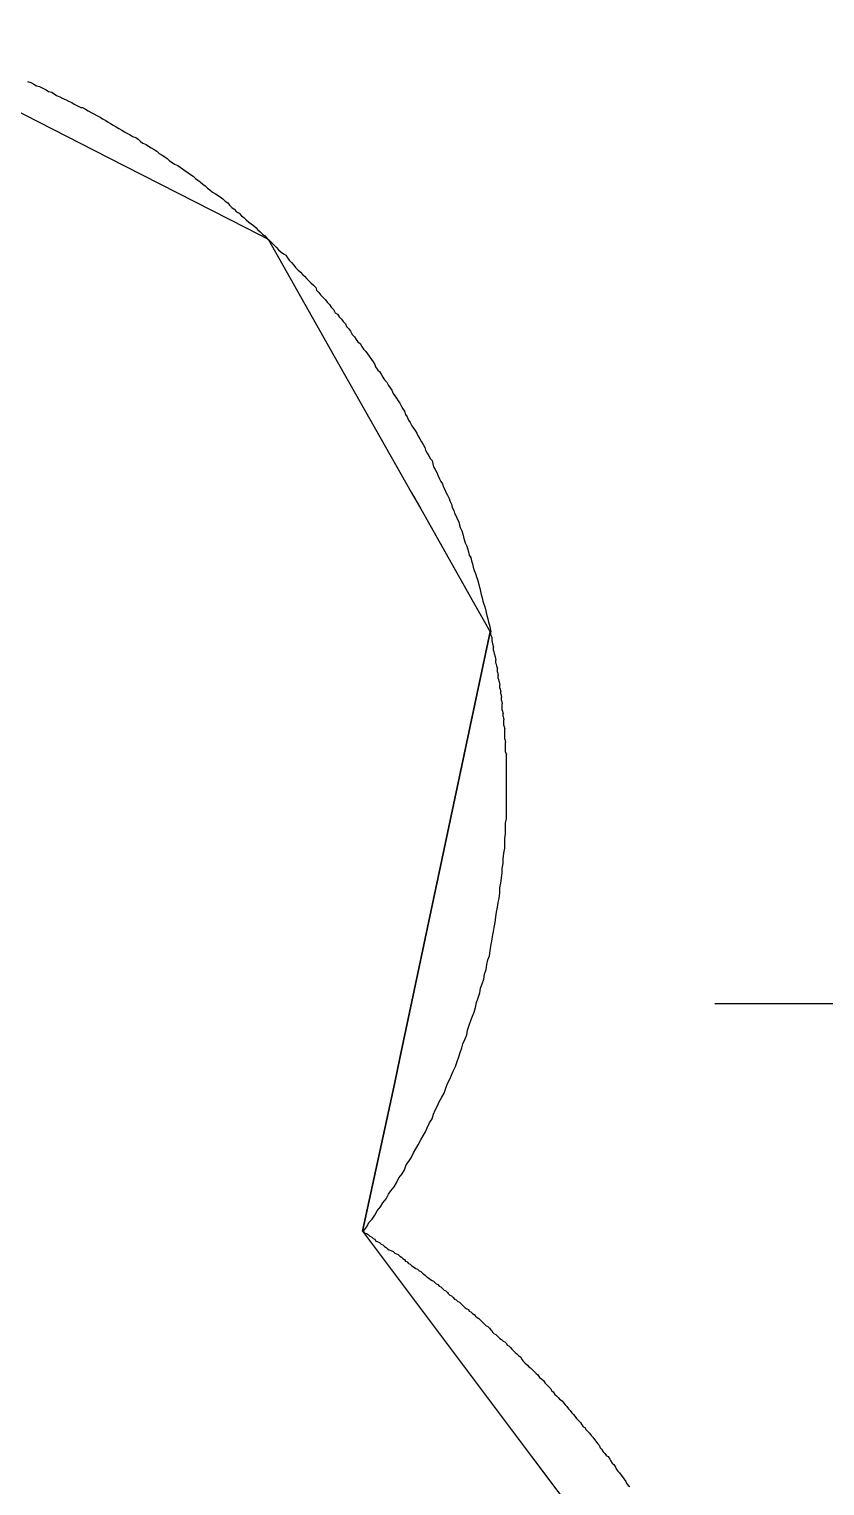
# Model space of a CAD drawing. Extents: x -69.4 to 29.6, y -21.9 to 37.7.
# Drawn here: x -59.204 to -58.219, y 24.378 to 26.181 of the extents above; entities that cross this region are included whole.
import ezdxf

# ---------------------------------------------------------------- set-up
doc = ezdxf.new("R2010")
doc.units = 0
doc.layers.add('gg1', color=1, linetype='CONTINUOUS')
doc.layers.add('gto', color=5, linetype='CONTINUOUS')

msp = doc.modelspace()

# ---------------------------------------------------------------- linework, layer by layer
at = {"layer": 'gg1', "color": 1}
msp.add_lwpolyline([(-58.355117, 24.97505), (-57.905116, 24.97505)], dxfattribs=at)
at = {"layer": 'gto', "color": 5}
for points in [[(-59.417119, 26.181052), (-59.106118, 26.022052), (-58.935118, 25.935052), (-58.908118, 25.921052), (-58.826118, 25.776052), (-58.731117, 25.608051), (-58.719117, 25.587051), (-58.654117, 25.472051), (-58.633117, 25.435051), (-58.703117, 25.10405), (-58.745117, 24.90705), (-58.751118, 24.87705), (-58.791118, 24.693049), (-58.582117, 24.414049), (-58.484117, 24.284049)], [(-59.417119, 26.181052), (-59.106118, 26.022052)], [(-59.206118, 26.116052), (-59.202118, 26.115052), (-59.198118, 26.113052), (-59.195118, 26.111052), (-59.191118, 26.110052), (-59.187118, 26.108052), (-59.183118, 26.106052), (-59.180118, 26.104052), (-59.176118, 26.103052), (-59.173118, 26.101052), (-59.170118, 26.099052), (-59.166118, 26.097052), (-59.162118, 26.095052), (-59.159118, 26.094052), (-59.155118, 26.092052), (-59.151118, 26.090052), (-59.148118, 26.088052), (-59.144118, 26.086052), (-59.140118, 26.084052), (-59.138118, 26.084052), (-59.134118, 26.082052), (-59.131118, 26.080052), (-59.127118, 26.078052), (-59.124118, 26.076052), (-59.120118, 26.074052), (-59.116118, 26.072052), (-59.113118, 26.070052), (-59.109118, 26.068052), (-59.106118, 26.066052), (-59.103118, 26.064052), (-59.100118, 26.062052), (-59.096118, 26.060052), (-59.093118, 26.058052), (-59.089118, 26.056052), (-59.086118, 26.054052), (-59.082118, 26.052052), (-59.079118, 26.050052), (-59.076118, 26.048052), (-59.072118, 26.047052), (-59.069118, 26.045052), (-59.066118, 26.042052), (-59.063118, 26.040052), (-59.059118, 26.038052), (-59.056118, 26.036052), (-59.053118, 26.034052), (-59.049118, 26.032052), (-59.046118, 26.030052), (-59.043118, 26.027052), (-59.039118, 26.025052), (-59.036118, 26.023052), (-59.033118, 26.021052), (-59.030118, 26.018052), (-59.027118, 26.016052), (-59.024118, 26.014052), (-59.020118, 26.012052), (-59.017118, 26.010052), (-59.014118, 26.008052), (-59.011118, 26.006052), (-59.007118, 26.003052), (-59.004118, 26.001052), (-59.001118, 25.999052), (-58.998118, 25.996052), (-58.995118, 25.994052), (-58.992118, 25.992052), (-58.989118, 25.989052), (-58.986118, 25.987052), (-58.983118, 25.984052), (-58.980118, 25.982052), (-58.977118, 25.979052), (-58.973118, 25.977052), (-58.970118, 25.975052), (-58.967118, 25.973052), (-58.964118, 25.971052), (-58.961118, 25.968052), (-58.958118, 25.966052), (-58.956118, 25.963052), (-58.953118, 25.960052), (-58.950118, 25.958052), (-58.947118, 25.955052), (-58.944118, 25.953052), (-58.941118, 25.950052), (-58.938118, 25.948052), (-58.935118, 25.945052), (-58.932118, 25.942052), (-58.929118, 25.940052), (-58.926118, 25.938052), (-58.923118, 25.935052), (-58.921118, 25.933052), (-58.918118, 25.930052), (-58.915118, 25.927052), (-58.912118, 25.925052), (-58.909118, 25.922052), (-58.906118, 25.919052), (-58.903118, 25.916052), (-58.901118, 25.914052), (-58.898118, 25.911052), (-58.895118, 25.908052), (-58.892118, 25.905052), (-58.889118, 25.903052), (-58.886118, 25.901052), (-58.884118, 25.898052), (-58.882118, 25.895052), (-58.879118, 25.892052), (-58.876118, 25.889052), (-58.874118, 25.886052), (-58.871118, 25.883052), (-58.868118, 25.880052), (-58.865118, 25.877052), (-58.863118, 25.875052), (-58.860118, 25.872052), (-58.857118, 25.869052), (-58.855118, 25.867052), (-58.852118, 25.864052), (-58.849118, 25.861052), (-58.848118, 25.858052), (-58.845118, 25.855052), (-58.843118, 25.852052), (-58.840118, 25.849052), (-58.837118, 25.846052), (-58.835118, 25.843052), (-58.832118, 25.840052), (-58.830118, 25.837052), (-58.827118, 25.834052), (-58.825118, 25.830052), (-58.822118, 25.828052), (-58.820118, 25.825052), (-58.817118, 25.822052), (-58.815118, 25.819052), (-58.812118, 25.816052), (-58.811118, 25.813052), (-58.808118, 25.810052), (-58.806118, 25.807052), (-58.804118, 25.803052), (-58.801118, 25.800052), (-58.799118, 25.797052), (-58.797118, 25.794052), (-58.794118, 25.792052), (-58.792118, 25.788052), (-58.790118, 25.785052), (-58.787118, 25.782052), (-58.785118, 25.779052), (-58.783118, 25.776052), (-58.780118, 25.772052), (-58.778118, 25.769052), (-58.776118, 25.766052), (-58.775118, 25.763052), (-58.772118, 25.759052), (-58.770118, 25.757052), (-58.768118, 25.754052), (-58.766118, 25.750052), (-58.764118, 25.747051), (-58.761118, 25.744051), (-58.759118, 25.740051), (-58.757118, 25.737051), (-58.755118, 25.734051), (-58.753118, 25.730051), (-58.751118, 25.727051), (-58.749117, 25.724051), (-58.747117, 25.721051), (-58.745117, 25.718051), (-58.743117, 25.714051), (-58.741117, 25.711051), (-58.739117, 25.708051), (-58.738117, 25.704051), (-58.736117, 25.701051), (-58.734117, 25.697051), (-58.732117, 25.694051), (-58.730117, 25.690051), (-58.728117, 25.687051), (-58.726117, 25.684051), (-58.724117, 25.681051), (-58.722117, 25.677051), (-58.720117, 25.674051), (-58.718117, 25.670051), (-58.716117, 25.667051), (-58.714117, 25.663051), (-58.713117, 25.660051), (-58.711117, 25.656051), (-58.709117, 25.653051), (-58.707117, 25.649051), (-58.705117, 25.647051), (-58.704117, 25.643051), (-58.703117, 25.639051), (-58.701117, 25.636051), (-58.699117, 25.632051), (-58.698117, 25.629051), (-58.696117, 25.625051), (-58.694117, 25.621051), (-58.692117, 25.618051), (-58.691117, 25.614051), (-58.689117, 25.611051), (-58.688117, 25.608051), (-58.686117, 25.604051), (-58.684117, 25.600051), (-58.683117, 25.597051), (-58.681117, 25.593051), (-58.680117, 25.589051), (-58.678117, 25.585051), (-58.677117, 25.582051), (-58.675117, 25.578051), (-58.674117, 25.575051), (-58.672117, 25.571051), (-58.671117, 25.567051), (-58.670117, 25.564051), (-58.668117, 25.560051), (-58.667117, 25.556051), (-58.666117, 25.552051), (-58.665117, 25.548051), (-58.664117, 25.545051), (-58.662117, 25.541051), (-58.661117, 25.538051), (-58.660117, 25.534051), (-58.659117, 25.530051), (-58.657117, 25.527051), (-58.656117, 25.523051), (-58.655117, 25.519051), (-58.654117, 25.515051), (-58.653117, 25.511051), (-58.651117, 25.507051), (-58.650117, 25.503051), (-58.649117, 25.501051), (-58.648117, 25.497051), (-58.647117, 25.493051), (-58.646117, 25.489051), (-58.645117, 25.485051), (-58.644117, 25.481051), (-58.643117, 25.477051), (-58.642117, 25.473051), (-58.641117, 25.469051), (-58.640117, 25.467051), (-58.639117, 25.463051), (-58.638117, 25.459051), (-58.637117, 25.455051), (-58.636117, 25.451051), (-58.635117, 25.447051), (-58.634117, 25.443051), (-58.633117, 25.439051), (-58.632117, 25.435051)], [(-59.106118, 26.022052), (-58.935118, 25.935052)], [(-58.935118, 25.935052), (-58.908118, 25.921052)], [(-58.908118, 25.921052), (-58.826118, 25.776052)], [(-58.826118, 25.776052), (-58.731117, 25.608051)], [(-58.731117, 25.608051), (-58.719117, 25.587051)], [(-58.719117, 25.587051), (-58.654117, 25.472051)], [(-58.654117, 25.472051), (-58.633117, 25.435051)], [(-58.703117, 25.10405), (-58.633117, 25.435051)], [(-58.632117, 25.431051), (-58.632117, 25.435051)], [(-58.632117, 25.431051), (-58.631117, 25.428051), (-58.631117, 25.424051), (-58.630117, 25.420051), (-58.629117, 25.416051)], [(-58.629117, 25.412051), (-58.629117, 25.416051)], [(-58.629117, 25.412051), (-58.628117, 25.408051), (-58.627117, 25.404051), (-58.626117, 25.400051)], [(-58.626117, 25.396051), (-58.626117, 25.400051)], [(-58.626117, 25.396051), (-58.625117, 25.393051), (-58.624117, 25.389051)], [(-58.624117, 25.385051), (-58.624117, 25.389051)], [(-58.624117, 25.385051), (-58.623117, 25.381051)], [(-58.623117, 25.377051), (-58.623117, 25.381051)], [(-58.623117, 25.377051), (-58.622117, 25.373051), (-58.621117, 25.369051)], [(-58.621117, 25.365051), (-58.621117, 25.369051)], [(-58.621117, 25.365051), (-58.620117, 25.361051)], [(-58.620117, 25.358051), (-58.620117, 25.361051)], [(-58.620117, 25.358051), (-58.619117, 25.354051)], [(-58.619117, 25.350051), (-58.619117, 25.354051)], [(-58.619117, 25.350051), (-58.618117, 25.346051)], [(-58.618117, 25.342051), (-58.618117, 25.346051)], [(-58.618117, 25.338051), (-58.618117, 25.342051)], [(-58.618117, 25.338051), (-58.617117, 25.334051)], [(-58.617117, 25.330051), (-58.617117, 25.334051)], [(-58.617117, 25.330051), (-58.616117, 25.326051)], [(-58.616117, 25.322051), (-58.616117, 25.326051)], [(-58.616117, 25.319051), (-58.616117, 25.322051)], [(-58.616117, 25.319051), (-58.615117, 25.315051)], [(-58.615117, 25.311051), (-58.615117, 25.315051)], [(-58.615117, 25.307051), (-58.615117, 25.311051)], [(-58.615117, 25.302051), (-58.615117, 25.307051)], [(-58.615117, 25.302051), (-58.614117, 25.298051)], [(-58.614117, 25.294051), (-58.614117, 25.298051)], [(-58.614117, 25.290051), (-58.614117, 25.294051)], [(-58.614117, 25.286051), (-58.614117, 25.290051)], [(-58.614117, 25.286051), (-58.613117, 25.283051)], [(-58.613117, 25.279051), (-58.613117, 25.283051)], [(-58.613117, 25.275051), (-58.613117, 25.279051)], [(-58.613117, 25.271051), (-58.613117, 25.275051)], [(-58.613117, 25.266051), (-58.613117, 25.271051)], [(-58.613117, 25.262051), (-58.613117, 25.266051)], [(-58.613117, 25.258051), (-58.613117, 25.262051)], [(-58.613117, 25.254051), (-58.613117, 25.258051)], [(-58.613117, 25.250051), (-58.613117, 25.254051)], [(-58.613117, 25.24705), (-58.613117, 25.250051)], [(-58.613117, 25.24205), (-58.613117, 25.24705)], [(-58.613117, 25.23605), (-58.613117, 25.24205)], [(-58.613117, 25.22905), (-58.613117, 25.23605)], [(-58.613117, 25.22305), (-58.613117, 25.22905)], [(-58.613117, 25.21605), (-58.613117, 25.22305)], [(-58.613117, 25.21105), (-58.613117, 25.21605)], [(-58.613117, 25.20405), (-58.613117, 25.21105)], [(-58.614117, 25.19805), (-58.613117, 25.20405)], [(-58.614117, 25.19205), (-58.614117, 25.19805)], [(-58.614117, 25.18505), (-58.614117, 25.19205)], [(-58.615117, 25.17905), (-58.614117, 25.18505)], [(-58.615117, 25.17405), (-58.615117, 25.17905)], [(-58.615117, 25.16705), (-58.615117, 25.17405)], [(-58.617117, 25.15405), (-58.616117, 25.16105)], [(-58.616117, 25.16105), (-58.615117, 25.16705)], [(-58.618117, 25.14205), (-58.617117, 25.14805)], [(-58.618117, 25.13705), (-58.618117, 25.14205)], [(-58.617117, 25.14805), (-58.617117, 25.15405)], [(-58.621117, 25.11805), (-58.620117, 25.12405)], [(-58.620117, 25.12405), (-58.619117, 25.13005)], [(-58.619117, 25.13005), (-58.618117, 25.13705)], [(-58.745117, 24.90705), (-58.703117, 25.10405)], [(-58.623117, 25.10005), (-58.622117, 25.10505)], [(-58.622117, 25.10505), (-58.621117, 25.11205)], [(-58.621117, 25.11205), (-58.621117, 25.11805)], [(-58.626117, 25.08205), (-58.625117, 25.08805)], [(-58.625117, 25.08805), (-58.624117, 25.09405)], [(-58.624117, 25.09405), (-58.623117, 25.10005)], [(-58.629117, 25.06405), (-58.628117, 25.06905)], [(-58.628117, 25.06905), (-58.627117, 25.07505)], [(-58.627117, 25.07505), (-58.626117, 25.08205)], [(-58.632117, 25.04605), (-58.631117, 25.05205)], [(-58.631117, 25.05205), (-58.630117, 25.05805)], [(-58.630117, 25.05805), (-58.629117, 25.06405)], [(-58.636117, 25.02905), (-58.634117, 25.03405)], [(-58.634117, 25.03405), (-58.633117, 25.04005)], [(-58.633117, 25.04005), (-58.632117, 25.04605)], [(-58.640117, 25.01105), (-58.638117, 25.01705)], [(-58.638117, 25.01705), (-58.637117, 25.02305)], [(-58.637117, 25.02305), (-58.636117, 25.02905)], [(-58.646117, 24.98805), (-58.645117, 24.99405)], [(-58.645117, 24.99405), (-58.643117, 24.99905)], [(-58.643117, 24.99905), (-58.641117, 25.00505)], [(-58.641117, 25.00505), (-58.640117, 25.01105)], [(-58.651117, 24.97005), (-58.650117, 24.97605)], [(-58.650117, 24.97605), (-58.648117, 24.98205)], [(-58.648117, 24.98205), (-58.646117, 24.98805)], [(-58.657117, 24.95405), (-58.655117, 24.95905)], [(-58.655117, 24.95905), (-58.653117, 24.96405)], [(-58.653117, 24.96405), (-58.651117, 24.97005)], [(-58.662117, 24.93605), (-58.661117, 24.94205)], [(-58.661117, 24.94205), (-58.659117, 24.94805)], [(-58.659117, 24.94805), (-58.657117, 24.95405)], [(-58.668117, 24.92005), (-58.667117, 24.92505)], [(-58.667117, 24.92505), (-58.664117, 24.93105)], [(-58.664117, 24.93105), (-58.662117, 24.93605)], [(-58.751118, 24.87705), (-58.745117, 24.90705)], [(-58.676117, 24.89705), (-58.674117, 24.90305)], [(-58.674117, 24.90305), (-58.672117, 24.90905)], [(-58.672117, 24.90905), (-58.670117, 24.91405)], [(-58.670117, 24.91405), (-58.668117, 24.92005)], [(-58.683117, 24.88105), (-58.681117, 24.88605)], [(-58.681117, 24.88605), (-58.679117, 24.89105)], [(-58.679117, 24.89105), (-58.676117, 24.89705)], [(-58.791118, 24.693049), (-58.751118, 24.87705)], [(-58.690117, 24.86405), (-58.688117, 24.87005)], [(-58.688117, 24.87005), (-58.686117, 24.87605)], [(-58.686117, 24.87605), (-58.683117, 24.88105)], [(-58.701117, 24.84305), (-58.698117, 24.84905)], [(-58.698117, 24.84905), (-58.696117, 24.85305)], [(-58.696117, 24.85305), (-58.693117, 24.85905)], [(-58.693117, 24.85905), (-58.690117, 24.86405)], [(-58.708117, 24.82705), (-58.705117, 24.83205)], [(-58.705117, 24.83205), (-58.703117, 24.83805)], [(-58.703117, 24.83805), (-58.701117, 24.84305)], [(-58.716117, 24.81105), (-58.713117, 24.81605)], [(-58.713117, 24.81605), (-58.711117, 24.82105)], [(-58.711117, 24.82105), (-58.708117, 24.82705)], [(-58.728117, 24.79005), (-58.725117, 24.79505)], [(-58.725117, 24.79505), (-58.722117, 24.80005)], [(-58.722117, 24.80005), (-58.719117, 24.80605)], [(-58.719117, 24.80605), (-58.716117, 24.81105)], [(-58.737117, 24.77505), (-58.734117, 24.77905)], [(-58.734117, 24.77905), (-58.731117, 24.78405)], [(-58.731117, 24.78405), (-58.728117, 24.79005)], [(-58.749117, 24.75305), (-58.746117, 24.75905)], [(-58.746117, 24.75905), (-58.742117, 24.76405)], [(-58.742117, 24.76405), (-58.739117, 24.76905)], [(-58.739117, 24.76905), (-58.737117, 24.77505)], [(-58.759118, 24.739049), (-58.756118, 24.743049)], [(-58.756118, 24.743049), (-58.752118, 24.748049)], [(-58.752118, 24.748049), (-58.749117, 24.75305)], [(-58.773118, 24.718049), (-58.769118, 24.723049)], [(-58.769118, 24.723049), (-58.766118, 24.728049)], [(-58.766118, 24.728049), (-58.762118, 24.733049)], [(-58.762118, 24.733049), (-58.759118, 24.739049)], [(-58.783118, 24.704049), (-58.779118, 24.708049)], [(-58.779118, 24.708049), (-58.776118, 24.713049)], [(-58.776118, 24.713049), (-58.773118, 24.718049)], [(-58.791118, 24.693049), (-58.582117, 24.414049)], [(-58.790118, 24.693049), (-58.786118, 24.698049)], [(-58.790118, 24.693049), (-58.789118, 24.691049), (-58.786118, 24.690049), (-58.784118, 24.689049), (-58.782118, 24.687049), (-58.780118, 24.686049), (-58.778118, 24.684049), (-58.776118, 24.683049), (-58.775118, 24.681049), (-58.772118, 24.680049), (-58.770118, 24.679049), (-58.768118, 24.677049), (-58.766118, 24.676049), (-58.764118, 24.674049), (-58.762118, 24.673049), (-58.760118, 24.671049), (-58.758118, 24.670049), (-58.756118, 24.669049), (-58.753118, 24.668049), (-58.751118, 24.666049), (-58.749117, 24.665049), (-58.747117, 24.664049), (-58.745117, 24.662049), (-58.743117, 24.661049), (-58.741117, 24.659049), (-58.739117, 24.658049), (-58.738117, 24.656049), (-58.736117, 24.655049), (-58.734117, 24.653049), (-58.732117, 24.652049), (-58.730117, 24.650049), (-58.728117, 24.649049), (-58.725117, 24.647049), (-58.723117, 24.646049), (-58.721117, 24.644049), (-58.719117, 24.643049), (-58.717117, 24.641049), (-58.715117, 24.640049), (-58.713117, 24.638049), (-58.711117, 24.636049), (-58.709117, 24.635049), (-58.707117, 24.633049), (-58.705117, 24.632049), (-58.703117, 24.631049), (-58.702117, 24.630049), (-58.700117, 24.628049), (-58.698117, 24.627049), (-58.696117, 24.625049), (-58.694117, 24.624049), (-58.692117, 24.622049), (-58.690117, 24.620049), (-58.688117, 24.619049), (-58.686117, 24.617049), (-58.685117, 24.616049), (-58.683117, 24.614049), (-58.681117, 24.613049), (-58.679117, 24.611049), (-58.677117, 24.609049), (-58.675117, 24.608049), (-58.673117, 24.606049), (-58.671117, 24.605049), (-58.669117, 24.603049), (-58.667117, 24.601049), (-58.666117, 24.600049), (-58.664117, 24.598049), (-58.662117, 24.597049), (-58.660117, 24.596049), (-58.659117, 24.594049), (-58.657117, 24.593049), (-58.655117, 24.591049), (-58.653117, 24.590049), (-58.651117, 24.588049), (-58.649117, 24.586049), (-58.647117, 24.585049), (-58.645117, 24.583049), (-58.643117, 24.581049), (-58.642117, 24.580049), (-58.640117, 24.578049), (-58.638117, 24.576049), (-58.636117, 24.575049), (-58.634117, 24.573049), (-58.632117, 24.571049), (-58.631117, 24.570049), (-58.630117, 24.568049), (-58.628117, 24.566049), (-58.626117, 24.565049), (-58.624117, 24.563049), (-58.622117, 24.561049), (-58.621117, 24.560049), (-58.619117, 24.559049), (-58.617117, 24.557049), (-58.615117, 24.556049), (-58.613117, 24.554049), (-58.612117, 24.552049), (-58.610117, 24.551049), (-58.608117, 24.549049), (-58.606117, 24.547049), (-58.604117, 24.545049), (-58.602117, 24.543049), (-58.600117, 24.541049), (-58.598117, 24.539049), (-58.595117, 24.537049), (-58.594117, 24.534049), (-58.592117, 24.532049), (-58.590117, 24.530049), (-58.587117, 24.527049), (-58.585117, 24.525049), (-58.583117, 24.524049), (-58.581117, 24.522049), (-58.578117, 24.519049), (-58.576117, 24.517049), (-58.574117, 24.515049), (-58.572117, 24.512049), (-58.569117, 24.510049), (-58.567117, 24.508049), (-58.565117, 24.505049), (-58.563117, 24.503049), (-58.561117, 24.501049), (-58.558117, 24.498049), (-58.557117, 24.496049), (-58.555117, 24.494049), (-58.553117, 24.491049), (-58.551117, 24.489049), (-58.549117, 24.487049), (-58.547117, 24.485049), (-58.544117, 24.483049), (-58.542117, 24.480049), (-58.540117, 24.478049), (-58.538117, 24.476049), (-58.536117, 24.473049), (-58.534117, 24.471049), (-58.532117, 24.468049), (-58.530117, 24.466049), (-58.528117, 24.464049), (-58.526117, 24.461049), (-58.524117, 24.459049), (-58.521117, 24.456049), (-58.520117, 24.454049), (-58.518117, 24.451049), (-58.516117, 24.450049), (-58.514117, 24.447049), (-58.512117, 24.445049), (-58.510117, 24.443049), (-58.508117, 24.440049), (-58.506117, 24.438049), (-58.504117, 24.435049), (-58.502117, 24.433049), (-58.500117, 24.430049), (-58.498117, 24.428049), (-58.497117, 24.425049), (-58.495117, 24.423049), (-58.493117, 24.420049), (-58.491117, 24.418049), (-58.489117, 24.415049), (-58.487117, 24.414049), (-58.485117, 24.411049), (-58.484117, 24.409049), (-58.482117, 24.406049), (-58.480117, 24.404049), (-58.478117, 24.401049), (-58.477117, 24.399049), (-58.475117, 24.396049), (-58.473117, 24.394049), (-58.471117, 24.391049), (-58.469117, 24.389049), (-58.467117, 24.386049), (-58.465117, 24.383049), (-58.464117, 24.381049), (-58.462117, 24.378049), (-58.460117, 24.377049)], [(-58.786118, 24.698049), (-58.783118, 24.704049)], [(-58.582117, 24.414049), (-58.484117, 24.284049)]]:
    msp.add_lwpolyline(points, dxfattribs=at)

doc.saveas('drawing.dxf')
